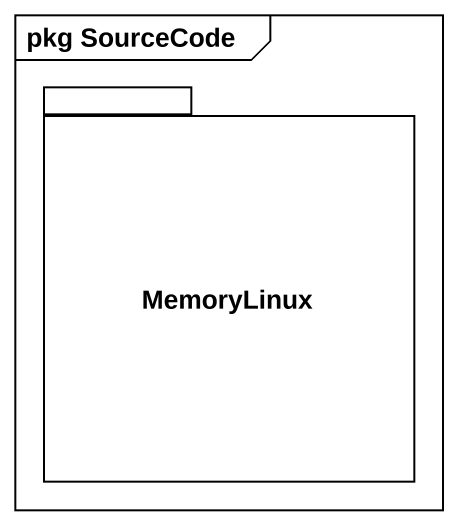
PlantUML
@startuml
mainframe pkg SourceCode
package MemoryLinux {
}
@enduml
